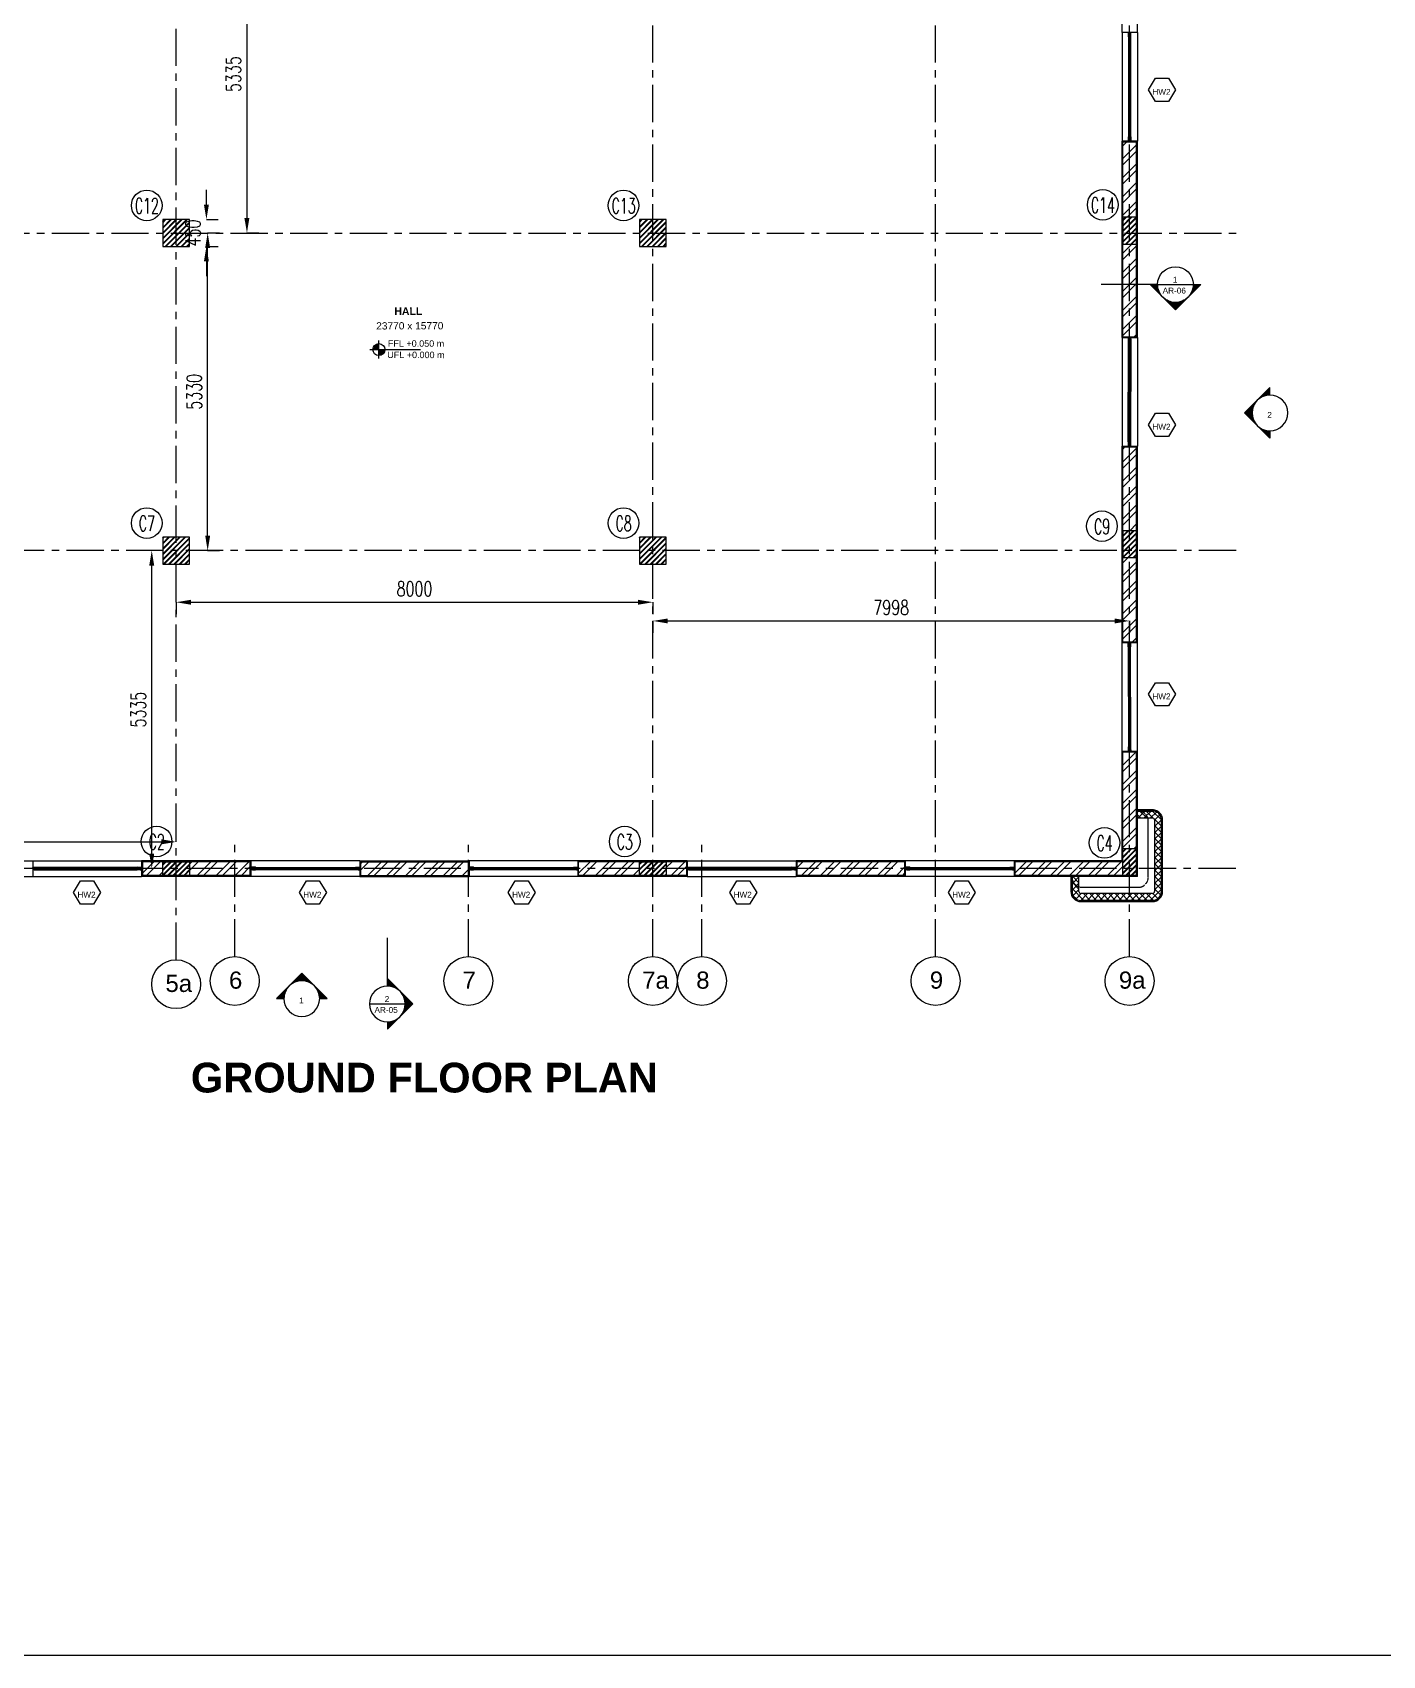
# Model space of a CAD drawing. Header units: millimetres. Extents: x 2659630 to 6742168, y -2425387 to -732288.
# Drawn here: x 2955784 to 2978438, y -1147870 to -1120633 of the extents above; entities that cross this region are included whole.
import ezdxf
from ezdxf.enums import TextEntityAlignment as Align

# ---------------------------------------------------------------- set-up
doc = ezdxf.new("R2010")
doc.units = ezdxf.units.MM
doc.header["$PDMODE"] = 35
doc.header["$PDSIZE"] = -25
doc.linetypes.add('CENTER', pattern=[2, 1.25, -0.25, 0.25, -0.25])
doc.linetypes.add('Overhead', pattern=[3.96875, 2.38125, -1.5875])
for name, color, linetype, lineweight in [('A-ANNO-DIMS', 211, 'Continuous', 9), ('A-AREA-IDEN', 2, 'Continuous', 9), ('A-DETL-THIN', 151, 'Continuous', 18), ('A-FLOR-OVHD', 1, 'Overhead', 18), ('A-GENM', 13, 'Continuous', 18), ('A-GLAZ', 151, 'Continuous', 9), ('A-GLAZ-IDEN', 152, 'Continuous', 9), ('A-PLASTER', 50, 'Continuous', 0), ('A-WALL', 113, 'Continuous', 9), ('A-WALL-PATT', 111, 'Continuous', 0), ('G-ANNO-DIMS', 111, 'Continuous', 9), ('G-ANNO-SYMB', 111, 'Continuous', 9)]:
    doc.layers.add(name, color=color, linetype=linetype, lineweight=lineweight)
for name, color, linetype in [('A-LINE 08', 8, 'Continuous'), ('S-COLUMN', 1, 'Continuous'), ('S-COLUMN CIRCLE', 9, 'Continuous'), ('S-COLUMN HATCH', 8, 'Continuous'), ('S-COLUMN NO', 2, 'Continuous'), ('S-GRIDE CIRCLE', 8, 'Continuous'), ('S-GRIDE LINE', 8, 'CENTER'), ('S-GRIDE NO', 1, 'Continuous')]:
    doc.layers.add(name, color=color, linetype=linetype)
doc.layers.get('A-ANNO-DIMS').off()
doc.styles.add('Arial', font='arial.ttf', dxfattribs={"height": 123})
doc.styles.add('Arial_1', font='arial.ttf', dxfattribs={"height": 98.353293})
doc.styles.add('Arial_2', font='arial.ttf', dxfattribs={"height": 121.981135})
doc.styles.add('Arial_5', font='arial.ttf', dxfattribs={"height": 108.188623})
doc.styles.add('Arial_B', font='arialbd.ttf', dxfattribs={"height": 125.853552})
doc.styles.add('ROMANS', font='r.shx', dxfattribs={"width": 0.7})
doc.styles.add('style1', font='handlet.shx')
doc.dimstyles.new('dim100', dxfattribs={"dimtxt": 250, "dimasz": 250, "dimexe": 200, "dimexo": 200, "dimgap": 100, "dimtad": 1, "dimdec": 0, "dimrnd": 1, "dimzin": 0, "dimdsep": 46, "dimtxsty": 'ROMANS', "dimcen": 0, "dimclrd": 5, "dimclre": 5, "dimclrt": 4, "dimadec": 0, "dimazin": 0, "dimtfac": 1, "dimtdec": 0, "dimtix": 1, "dimtofl": 0, "dimtmove": 2, "dimatfit": 3, "dimfxl": 1, "dimtolj": 1, "dimtzin": 0, "dimlwd": -1, "dimlwe": -1, "dimarcsym": 0})
pattern_1 = [(45, (-306153.1, -454140.57), (-159.09903, 159.09903), []), (45, (-306047.03, -454140.57), (-159.09903, 159.09903), [])]
pattern_2 = [(225, (-3779363.496, 574800.996), (44.9012806, -44.9012806), [])]
pattern_3 = [(225, (-692371.85, -259243.31), (44.9012806, -44.9012806), [])]

# ---------------------------------------------------------------- blocks, each defined once
blk = doc.blocks.new('A$C58691ABB')
at = {"layer": 'A-WALL-PATT'}
h = blk.add_hatch(dxfattribs=at)
h.set_pattern_fill('ANSI37', color=256, scale=600, style=0)
h.set_pattern_definition([(45, (0, 0), (-53.033, 53.033), []), (135, (0, 0), (-53.033, -53.033), [])])
edge = h.paths.add_edge_path()
edge.add_arc((1478, 739), 35, 270, 340.2721, ccw=False)
edge.add_line((1478, 704), (280, 704))
edge.add_arc((280, 739), 34.4, 179.0016, 270.999, ccw=False)
edge.add_line((245, 739), (245, 1009))
edge.add_line((245, 1009), (130, 1009))
edge.add_line((130, 1009), (130, 759))
edge.add_arc((281, 741), 152, 173.1849, 269.6626)
edge.add_line((280, 589), (1478, 589))
edge.add_arc((1480, 737), 148, 269.2941, 363.5102)
edge.add_line((1628, 746), (1628, 1959))
edge.add_arc((1477, 1936), 153, 8.6483, 85.778)
edge.add_line((1488, 2089), (1208, 2089))
edge.add_line((1208, 2089), (1208, 2109))
edge.add_line((1208, 2109), (1208, 1974))
edge.add_line((1208, 1974), (1486, 1973))
edge.add_arc((1478, 1939), 35, 2.7749, 77.2302, ccw=False)
edge.add_line((1513, 1941), (1513, 759))
edge.add_arc((1378, 752), 135, -10.4603, 3.0704, ccw=False)
at = {"layer": 'A-FLOR-OVHD'}
blk.add_lwpolyline([(128, 1009, 0.457418), (298, 809), (1238, 809, 0.414214), (1408, 979), (1408, 1919, 0.414214), (1238, 2089), (1208, 2089), (1208, 1009), (128, 1009)], format="xyb", close=True, dxfattribs=at)
at = {"layer": 'A-GENM'}
for p, q in [((1208, 2089), (1478, 2089)), ((1628, 1939), (1628, 739)), ((128, 759), (128, 1009)), ((1478, 589), (278, 589))]:
    blk.add_line(p, q, dxfattribs=at)
for centre, start, end in [((1478, 1939), 77.1429, 90), ((1478, 1939), 64.2857, 77.1429), ((1478, 1939), 51.4286, 64.2857), ((1478, 1939), 38.5714, 51.4286), ((1478, 1939), 25.7143, 38.5714), ((1478, 1939), 12.8571, 25.7143), ((1478, 1939), 0, 12.8571), ((278, 739), 180, 270), ((1478, 739), 270, 280), ((1478, 739), 280.0014, 290), ((1478, 739), 290.0007, 300), ((1478, 739), 300.0014, 310), ((1478, 739), 310.0037, 320), ((1478, 739), 320.0031, 330), ((1478, 739), 330.0013, 340), ((1478, 739), 340.0007, 350), ((1478, 739), 350.0014, 360)]:
    blk.add_arc(centre, 150, start, end, dxfattribs=at)
at = {"layer": 'A-PLASTER'}
for p, q in [((1208, 2109), (1208, 2089)), ((1478, 2109), (1208, 2109)), ((1648, 739), (1648, 1939)), ((128, 1009), (108, 1009)), ((108, 1009), (108, 739)), ((278, 569), (1478, 569))]:
    blk.add_line(p, q, dxfattribs=at)
for centre, start, end in [((1478, 1939), 64.2857, 90), ((1478, 1939), 51.4286, 64.2857), ((1478, 1939), 38.5714, 51.4286), ((1478, 1939), 25.7143, 38.5714), ((1478, 1939), 12.8571, 25.7143), ((1478, 1939), 0, 12.8571), ((278, 739), 180, 270), ((1478, 739), 270, 360)]:
    blk.add_arc(centre, 170, start, end, dxfattribs=at)
at = {"layer": 'A-WALL'}
for p, q in [((1478, 2089), (1208, 2089)), ((1208, 2089), (1208, 1974)), ((1208, 1974), (1478, 1974)), ((1513, 1939), (1513, 739)), ((1628, 739), (1628, 1939)), ((243, 1009), (128, 1009)), ((128, 1009), (128, 739)), ((243, 739), (243, 1009)), ((1478, 704), (278, 704)), ((278, 589), (1478, 589))]:
    blk.add_line(p, q, dxfattribs=at)
for centre, radius, start, end in [((1478, 1939), 150, 64.2857, 90), ((1478, 1939), 35, 0, 90), ((1478, 1939), 150, 51.4286, 64.2857), ((1478, 1939), 150, 38.5714, 51.4286), ((1478, 1939), 150, 25.7143, 38.5714), ((1478, 1939), 150, 12.8571, 25.7143), ((1478, 1939), 150, 360, 12.8571), ((278, 739), 150, 180, 270), ((278, 739), 35, 180, 270), ((1478, 739), 150, 270, 360), ((1478, 739), 35, 270, 360)]:
    blk.add_arc(centre, radius, start, end, dxfattribs=at)
blk = doc.blocks.new('WINDW-HW2-1850X2950-PLN')
at = {"layer": 'A-GLAZ'}
for p, q in [((37, 40), (12, 40)), ((37, 0), (12, 0)), ((14, 38), (21, 38)), ((14, 22), (14, 38)), ((21, 22), (14, 22)), ((21, 18), (14, 18)), ((14, 18), (14, 2)), ((14, 2), (21, 2)), ((21, 38), (21, 22)), ((21, 2), (21, 18)), ((23, 35), (23, 10)), ((23, 30), (31, 30)), ((23, 10), (31, 10)), ((25, 34), (24, 34)), ((25, 6), (24, 6)), ((35, 35), (25, 34)), ((25, 32), (25, 34)), ((35, 32), (25, 32)), ((25, 8), (25, 6)), ((35, 8), (25, 8)), ((35, 6), (25, 6)), ((26, 37), (27, 37)), ((26, 4), (27, 4)), ((27, 38), (35, 38)), ((27, 37), (27, 38)), ((27, 37), (35, 37)), ((27, 4), (27, 2)), ((27, 4), (35, 4)), ((27, 2), (35, 2)), ((31, 10), (31, 30)), ((33, 29), (33, 11)), ((33, 29), (35, 29)), ((33, 11), (35, 11)), ((35, 38), (35, 32)), ((35, 29), (35, 25)), ((35, 25), (37, 25)), ((35, 15), (37, 15)), ((35, 11), (35, 15)), ((35, 2), (35, 8)), ((37, 40), (87, 40)), ((37, 0), (37, 40)), ((37, 25), (37, 40)), ((37, 15), (37, 0)), ((87, 0), (37, 0)), ((40, 38), (40, 3)), ((45, 38), (40, 38)), ((40, 3), (45, 3)), ((45, 25), (45, 38)), ((52, 25), (45, 25)), ((45, 15), (52, 15)), ((45, 3), (45, 15)), ((86, 38), (47, 38)), ((47, 38), (47, 28)), ((47, 28), (55, 28)), ((47, 13), (47, 3)), ((55, 13), (47, 13)), ((47, 3), (86, 3)), ((52, 15), (52, 25)), ((55, 28), (55, 13)), ((55, 28), (85, 28)), ((85, 12), (55, 13)), ((85, 28), (95, 27)), ((85, 12), (85, 28)), ((95, 12), (85, 12)), ((95, 29), (86, 38)), ((86, 3), (95, 11)), ((1763, 41), (87, 40)), ((87, 40), (97, 30)), ((87, 15), (87, 25)), ((87, 25), (87, 15)), ((97, 25), (87, 25)), ((87, 15), (97, 15)), ((97, 10), (87, 0)), ((87, 0), (1763, 1)), ((89, 15), (1763, 16)), ((95, 27), (95, 29)), ((95, 11), (95, 12)), ((97, 30), (1753, 31)), ((97, 30), (97, 25)), ((1763, 26), (97, 25)), ((97, 15), (97, 10)), ((97, 10), (1753, 11)), ((1763, 41), (1753, 31)), ((1753, 31), (1753, 26)), ((1753, 26), (1763, 26)), ((1753, 16), (1753, 11)), ((1763, 16), (1753, 16)), ((1753, 11), (1763, 1)), ((1755, 30), (1764, 39)), ((1755, 29), (1755, 30)), ((1765, 29), (1755, 29)), ((1755, 14), (1765, 14)), ((1755, 12), (1755, 14)), ((1764, 4), (1755, 12)), ((1813, 42), (1763, 41)), ((1763, 16), (1763, 26)), ((1763, 26), (1763, 16)), ((1763, 1), (1813, 2)), ((1764, 39), (1803, 39)), ((1803, 4), (1764, 4)), ((1765, 14), (1765, 29)), ((1795, 29), (1765, 29)), ((1765, 14), (1795, 14)), ((1795, 29), (1795, 14)), ((1803, 29), (1795, 29)), ((1795, 14), (1803, 14)), ((1798, 27), (1805, 27)), ((1798, 17), (1798, 27)), ((1805, 17), (1798, 17)), ((1803, 39), (1803, 29)), ((1803, 14), (1803, 4)), ((1805, 39), (1810, 39)), ((1805, 27), (1805, 39)), ((1805, 4), (1805, 17)), ((1810, 4), (1805, 4)), ((1810, 39), (1810, 4)), ((1813, 2), (1813, 42)), ((1813, 41), (1838, 41)), ((1813, 26), (1813, 41)), ((1815, 26), (1813, 26)), ((1815, 17), (1813, 17)), ((1813, 17), (1813, 2)), ((1813, 2), (1838, 2)), ((1815, 39), (1815, 33)), ((1823, 39), (1815, 39)), ((1823, 38), (1815, 38)), ((1815, 36), (1825, 36)), ((1815, 33), (1825, 33)), ((1815, 30), (1815, 26)), ((1817, 30), (1815, 30)), ((1815, 13), (1815, 17)), ((1817, 13), (1815, 13)), ((1815, 10), (1825, 10)), ((1815, 4), (1815, 10)), ((1815, 7), (1825, 7)), ((1823, 5), (1815, 5)), ((1823, 4), (1815, 4)), ((1817, 30), (1817, 13)), ((1819, 12), (1819, 31)), ((1827, 31), (1819, 31)), ((1827, 12), (1819, 12)), ((1823, 38), (1823, 39)), ((1824, 38), (1823, 38)), ((1824, 5), (1823, 5)), ((1823, 5), (1823, 4)), ((1825, 36), (1826, 36)), ((1825, 33), (1825, 36)), ((1825, 10), (1825, 7)), ((1825, 7), (1826, 7)), ((1827, 37), (1827, 12)), ((1829, 39), (1829, 24)), ((1836, 39), (1829, 39)), ((1829, 24), (1836, 24)), ((1829, 19), (1836, 19)), ((1829, 4), (1829, 19)), ((1836, 4), (1829, 4)), ((1836, 24), (1836, 39)), ((1836, 19), (1836, 4))]:
    blk.add_line(p, q, dxfattribs=at)
for centre, start, end in [((24, 36), 4.1038, 288.3263), ((24, 4), 71.6737, 355.8962), ((1826, 38), 251.6737, 175.8962), ((1826, 5), 184.1038, 108.3263)]:
    blk.add_arc(centre, 2, start, end, dxfattribs=at)
blk = doc.blocks.new('Section - M_Section Head - Filled-1049-GROUND FLOOR PLAN-01')
at = {"layer": 'G-ANNO-SYMB'}
h = blk.add_hatch(color=256, dxfattribs=at)
edge = h.paths.add_edge_path(flags=0)
edge.add_line((-6, 8.49), (-6, 6))
edge.add_arc((-6, 0), 6, 90, 135)
edge.add_line((-10.24, 4.24), (-6, 8.49))
h = blk.add_hatch(color=256, dxfattribs=at)
edge = h.paths.add_edge_path(flags=0)
edge.add_line((-6, 8.49), (-1.76, 4.24))
edge.add_arc((-6, 0), 6, 45, 90)
edge.add_line((-6, 6), (-6, 8.49))
h = blk.add_hatch(color=256, dxfattribs=at)
edge = h.paths.add_edge_path(flags=0)
edge.add_line((-14.49, 0), (-10.24, 4.24))
edge.add_arc((-6, 0), 6, 135, 180)
edge.add_line((-12, 0), (-14.49, 0))
h = blk.add_hatch(color=256, dxfattribs=at)
edge = h.paths.add_edge_path(flags=0)
edge.add_line((2.49, 0), (0, 0))
edge.add_arc((-6, 0), 6, 360, 405)
edge.add_line((-1.76, 4.24), (2.49, 0))
for p, q in [((-6, 8.49), (-14.49, 0)), ((-6, 8.49), (-10.24, 4.24)), ((-6, 8.49), (2.49, 0)), ((-6, 6), (-6, 8.49)), ((-6, 8.49), (-6, 6)), ((-1.76, 4.24), (-6, 8.49)), ((-10.24, 4.24), (-14.49, 0)), ((-12, 0), (-14.49, 0)), ((-14.49, 0), (-12, 0)), ((2.49, 0), (-1.76, 4.24)), ((0, 0), (2.49, 0)), ((0, 0), (2.49, 0))]:
    blk.add_line(p, q, dxfattribs=at)
for start, end in [(360, 180), (90, 135), (45, 90), (135, 180), (180, 360), (360, 45)]:
    blk.add_arc((-6, 0), 6, start, end, dxfattribs=at)
blk = doc.blocks.new('Spot Elevations - M_Spot Elevation - Target Filled-23738-GROUND FLOOR PLAN-01')
at = {"layer": 'G-ANNO-DIMS'}
h = blk.add_hatch(color=256, dxfattribs=at)
edge = h.paths.add_edge_path(flags=0)
edge.add_line((0, 0), (-2, 0))
edge.add_arc((0, 0), 2, 90, 180, ccw=False)
edge.add_line((0, 2), (0, 0))
h = blk.add_hatch(color=256, dxfattribs=at)
edge = h.paths.add_edge_path(flags=0)
edge.add_line((0, 0), (2, 0))
edge.add_arc((0, 0), 2, 270, 360, ccw=False)
edge.add_line((0, -2), (0, 0))
for p, q in [((-3, 0), (14, 0)), ((0, -3), (0, 3))]:
    blk.add_line(p, q, dxfattribs=at)
blk.add_circle((0, 0), 2, dxfattribs=at)
blk = doc.blocks.new('A$C2D2C472C')
at = {"layer": 'A-WALL-PATT'}
h = blk.add_hatch(dxfattribs=at)
h.set_pattern_fill('ANSI37', color=256, scale=600, style=0)
h.set_pattern_definition([(45, (-102930.5, -114895.04), (-53.03301, 53.03301), []), (135, (-102930.5, -114895.04), (-53.03301, -53.03301), [])])
edge = h.paths.add_edge_path()
edge.add_line((945, 1920), (945, 2190))
edge.add_arc((910, 2190), 35, 359.9997, 449.9997)
edge.add_line((910, 2225), (207, 2225))
edge.add_arc((206, 2190), 34.8, 89.6479, 180.3515)
edge.add_line((172, 2190), (172, 990))
edge.add_arc((206, 990), 34.9, 179.8778, 270.1222)
edge.add_line((207, 955), (480, 955))
edge.add_line((480, 955), (480, 840))
edge.add_line((480, 840), (207, 840))
edge.add_arc((206, 990), 150, 192.8759, 270.0054, ccw=False)
edge.add_line((60, 956), (60, 2190))
edge.add_arc((204, 2196), 144, 89.0594, 182.2702, ccw=False)
edge.add_arc((117, -14981489), 14983828, 89.9969678, 89.9996576, ccw=False)
edge.add_arc((910, 2190), 150, 45.0021, 89.9973, ccw=False)
edge.add_arc((910, 2190), 150, -0.0027, 45.0021, ccw=False)
edge.add_line((1060, 2190), (1060, 1920))
edge.add_line((1060, 1920), (945, 1920))
at = {"layer": 'A-DETL-THIN'}
for p, q in [((480, 1920), (480, 1470)), ((710, 1920), (480, 1920))]:
    blk.add_line(p, q, dxfattribs=at)
at = {"layer": 'A-FLOR-OVHD'}
blk.add_lwpolyline([(1060, 1920, 0.457355), (890, 2120), (450, 2120, 0.414214), (280, 1950), (280, 1010, 0.414214), (450, 840), (480, 840), (480, 1920), (1060, 1920)], format="xyb", close=True, dxfattribs=at)
at = {"layer": 'A-GENM'}
for centre, start, end in [((207, 2190, 0), 89.9997, 179.9997), ((207, 990, 0), 179.9997, 192.8569), ((207, 990, 0), 192.8569, 205.714), ((207, 990, 0), 205.714, 218.5711), ((207, 990, 0), 218.5711, 231.4283), ((207, 990, 0), 231.4283, 244.2854), ((207, 990, 0), 244.2854, 269.9997)]:
    blk.add_arc(centre, 170, start, end, dxfattribs=at)
at = {"layer": 'A-PLASTER'}
for p, q in [((37, 2190, 0), (37, 990, 0)), ((910, 2360, 0), (207, 2360, 0)), ((1080, 1920), (1080, 2190, 0)), ((207, 820, 0), (480, 820, 0))]:
    blk.add_line(p, q, dxfattribs=at)
for centre, start, end in [((207, 2190, 0), 90, 180), ((910, 2190, 0), 359.9997, 89.9997), ((207, 990, 0), 180, 192.8571), ((207, 990, 0), 192.8571, 205.7143), ((207, 990, 0), 205.7143, 218.5714), ((207, 990, 0), 218.5714, 231.4286), ((207, 990, 0), 231.4286, 244.2857), ((207, 990, 0), 244.2857, 270)]:
    blk.add_arc(centre, 170, start, end, dxfattribs=at)
at = {"layer": 'A-WALL'}
blk.add_lwpolyline([(945, 1920), (945, 2190, 0.414213), (910, 2225), (207, 2225, 0.417815), (172, 2190), (172, 990, 0.415463), (207, 955), (480, 955), (480, 840), (207, 840, -0.34985), (60, 956), (60, 2190, -0.430724), (207, 2340, -0.000012), (910, 2340, -0.198891), (1016, 2296, -0.198934), (1060, 2190), (1060, 1920)], format="xyb", close=True, dxfattribs=at)
blk = doc.blocks.new('vvv')
at = {"layer": 'A-WALL-PATT'}
h = blk.add_hatch(dxfattribs=at)
h.set_pattern_fill('ANSI32', color=253, scale=600, angle=360, style=0)
h.set_pattern_definition(pattern_1)
h.paths.add_polyline_path([(-112683, -289689), (-112683, -289741), (-112683, -289741), (-112683, -288427), (-112913, -288427), (-112913, -289689)])
h = blk.add_hatch(dxfattribs=at)
h.set_pattern_fill('ANSI32', color=253, scale=600, angle=360, style=0)
h.set_pattern_definition(pattern_1)
h.paths.add_polyline_path([(-112683, -290139), (-112913, -290139), (-112913, -290819), (-112683, -290819)])
h = blk.add_hatch(dxfattribs=at)
h.set_pattern_fill('ANSI32', color=253, scale=600, angle=360, style=0)
h.set_pattern_definition(pattern_1)
h.paths.add_polyline_path([(-112913, -291694), (-112683, -291694), (-112683, -290819), (-112913, -290819)])
h.paths.add_polyline_path([(-112683, -293544), (-112913, -293544), (-112913, -295071), (-112913, -295071), (-112913, -294949), (-112683, -294949)])
h = blk.add_hatch(dxfattribs=at)
h.set_pattern_fill('ANSI32', color=253, scale=600, angle=360, style=0)
h.set_pattern_definition(pattern_1)
h.paths.add_polyline_path([(-112913, -296812), (-112683, -296812), (-112683, -295399), (-112913, -295399)])
h = blk.add_hatch(dxfattribs=at)
h.set_pattern_fill('ANSI32', color=253, scale=600, angle=360, style=0)
h.set_pattern_definition(pattern_1)
h.paths.add_polyline_path([(-112683, -298662), (-112913, -298662), (-112913, -300284), (-112683, -300284)])
h = blk.add_hatch(dxfattribs=at)
h.set_pattern_fill('ANSI32', color=253, scale=600, angle=360, style=0)
h.set_pattern_definition(pattern_1)
h.paths.add_polyline_path([(-129363, -300504), (-129363, -300734), (-129022, -300734), (-129022, -300504)])
h = blk.add_hatch(dxfattribs=at)
h.set_pattern_fill('ANSI32', color=253, scale=600, angle=360, style=0)
h.set_pattern_definition(pattern_1)
h.paths.add_polyline_path([(-127553, -300734), (-127553, -300504), (-128572, -300504), (-128572, -300734)])
h = blk.add_hatch(dxfattribs=at)
h.set_pattern_fill('ANSI32', color=253, scale=600, angle=360, style=0)
h.set_pattern_definition(pattern_1)
h.paths.add_polyline_path([(-123893, -300504), (-123893, -300734), (-125703, -300734), (-125703, -300504)])
h = blk.add_hatch(dxfattribs=at)
h.set_pattern_fill('ANSI32', color=253, scale=600, angle=360, style=0)
h.set_pattern_definition(pattern_1)
h.paths.add_polyline_path([(-122043, -300504), (-122043, -300734), (-121022, -300734), (-121022, -300504)])
h = blk.add_hatch(dxfattribs=at)
h.set_pattern_fill('ANSI32', color=253, scale=600, angle=360, style=0)
h.set_pattern_definition(pattern_1)
h.paths.add_polyline_path([(-120233, -300734), (-120233, -300504), (-120572, -300504), (-120572, -300734)])
h = blk.add_hatch(dxfattribs=at)
h.set_pattern_fill('ANSI32', color=253, scale=600, angle=360, style=0)
h.set_pattern_definition([(45, (-240323.81, -401319.32), (-159.09903, 159.09903), []), (45, (-240217.75, -401319.32), (-159.09903, 159.09903), [])])
h.paths.add_polyline_path([(-116573, -300734), (-116573, -300504), (-118383, -300504), (-118383, -300734)])
h = blk.add_hatch(dxfattribs=at)
h.set_pattern_fill('ANSI32', color=253, scale=600, angle=360, style=0)
h.set_pattern_definition(pattern_1)
h.paths.add_polyline_path([(-114723, -300504), (-114723, -300734), (-112913, -300734), (-112913, -300504)])
at = {"layer": 'S-COLUMN HATCH', "true_color": 0x939598}
h = blk.add_hatch(dxfattribs=at)
h.set_pattern_fill('ANSI31', color=252, scale=20, angle=180)
h.set_pattern_definition(pattern_2)
h.paths.add_polyline_path([(-128572, -289729), (-129022, -289729), (-129022, -290179), (-128572, -290179)])
h = blk.add_hatch(dxfattribs=at)
h.set_pattern_fill('ANSI31', color=252, scale=20, angle=180)
h.set_pattern_definition(pattern_2)
h.paths.add_polyline_path([(-120572, -289729), (-121022, -289729), (-121022, -290179), (-120572, -290179)])
h = blk.add_hatch(dxfattribs=at)
h.set_pattern_fill('ANSI31', color=252, scale=20, angle=180)
h.set_pattern_definition(pattern_2)
h.paths.add_polyline_path([(-112683, -289689), (-112913, -289689), (-112913, -290139), (-112793, -290139), (-112683, -290139)])
h = blk.add_hatch(dxfattribs=at)
h.set_pattern_fill('ANSI31', color=252, scale=20, angle=180)
h.set_pattern_definition(pattern_2)
h.paths.add_polyline_path([(-112683, -294949), (-112913, -294949), (-112913, -295399), (-112793, -295399), (-112683, -295399)])
h = blk.add_hatch(dxfattribs=at)
h.set_pattern_fill('ANSI31', color=252, scale=20, angle=180)
h.set_pattern_definition(pattern_2)
h.paths.add_polyline_path([(-128572, -295059), (-129022, -295059), (-129022, -295509), (-128572, -295509)])
h = blk.add_hatch(dxfattribs=at)
h.set_pattern_fill('ANSI31', color=252, scale=20, angle=180)
h.set_pattern_definition(pattern_2)
h.paths.add_polyline_path([(-120572, -295059), (-121022, -295059), (-121022, -295509), (-120572, -295509)])
h = blk.add_hatch(dxfattribs=at)
h.set_pattern_fill('ANSI31', color=252, scale=20, angle=180)
h.set_pattern_definition(pattern_2)
h.paths.add_polyline_path([(-112683, -300284), (-112913, -300284), (-112913, -300734), (-112793, -300734), (-112683, -300734)])
h = blk.add_hatch(dxfattribs=at)
h.set_pattern_fill('ANSI31', color=252, scale=20, angle=180)
h.set_pattern_definition(pattern_2)
h.paths.add_polyline_path([(-129022, -300734), (-128572, -300734), (-128572, -300504), (-129022, -300504)])
h = blk.add_hatch(dxfattribs=at)
h.set_pattern_fill('ANSI31', color=252, scale=20, angle=180)
h.set_pattern_definition(pattern_2)
h.paths.add_polyline_path([(-121022, -300734), (-120572, -300734), (-120572, -300504), (-121022, -300504)])
at = {"layer": 'A-DETL-THIN', "color": 253}
for p, q in [((-112925, -286589), (-112925, -288415)), ((-112663, -286589), (-112663, -288415)), ((-112925, -291706), (-112925, -293532)), ((-112663, -291706), (-112663, -293532)), ((-112925, -298650), (-112925, -296824)), ((-112663, -298650), (-112663, -296824)), ((-131201, -300492), (-129375, -300492)), ((-125715, -300492), (-127541, -300492)), ((-122055, -300492), (-123881, -300492)), ((-120221, -300492), (-118395, -300492)), ((-114735, -300492), (-116561, -300492)), ((-131201, -300754), (-129375, -300754)), ((-125715, -300754), (-127541, -300754)), ((-122055, -300754), (-123881, -300754)), ((-120221, -300754), (-118395, -300754)), ((-114735, -300754), (-116561, -300754))]:
    blk.add_line(p, q, dxfattribs=at)
at = {"layer": 'A-GLAZ-IDEN', "color": 253}
for points in [[(-112147, -287746), (-112362, -287746), (-112480, -287551), (-112362, -287356), (-112145, -287356), (-112027, -287551), (-112147, -287746)], [(-112147, -293366), (-112362, -293366), (-112480, -293171), (-112362, -292976), (-112145, -292976), (-112027, -293171), (-112147, -293366)], [(-112147, -297889), (-112362, -297889), (-112480, -297695), (-112362, -297500), (-112145, -297500), (-112027, -297695), (-112147, -297889)], [(-130184, -301217), (-130399, -301217), (-130517, -301022), (-130399, -300827), (-130183, -300827), (-130065, -301022), (-130184, -301217)], [(-126395, -301217), (-126610, -301217), (-126728, -301022), (-126610, -300827), (-126394, -300827), (-126276, -301022), (-126395, -301217)], [(-122890, -301217), (-123105, -301217), (-123223, -301022), (-123105, -300827), (-122889, -300827), (-122771, -301022), (-122890, -301217)], [(-119174, -301217), (-119389, -301217), (-119507, -301022), (-119389, -300827), (-119173, -300827), (-119055, -301022), (-119174, -301217)], [(-115506, -301217), (-115721, -301217), (-115839, -301022), (-115721, -300827), (-115505, -300827), (-115387, -301022), (-115506, -301217)]]:
    blk.add_lwpolyline(points, close=True, dxfattribs=at)
at = {"layer": 'A-PLASTER', "color": 253}
for p, q in [((-112663, -286589), (-112663, -284492)), ((-112925, -286589), (-112925, -284746)), ((-112663, -286589), (-112925, -286589)), ((-112925, -291706), (-112925, -288415)), ((-112663, -288415), (-112925, -288415)), ((-112663, -291706), (-112663, -288415)), ((-112925, -291706), (-112663, -291706)), ((-112925, -296824), (-112925, -293532)), ((-112925, -293532), (-112663, -293532)), ((-112663, -296824), (-112663, -293532)), ((-112925, -296824), (-112663, -296824)), ((-112925, -300492), (-112925, -298630)), ((-112925, -298650), (-112663, -298650)), ((-112663, -300754), (-112663, -298630)), ((-133035, -300492), (-131201, -300492)), ((-131201, -300492), (-131201, -300754)), ((-127541, -300492), (-129375, -300492)), ((-129375, -300492), (-129375, -300754)), ((-127541, -300492), (-127541, -300754)), ((-125715, -300492), (-123881, -300492)), ((-125715, -300492), (-125715, -300754)), ((-123881, -300492), (-123881, -300754)), ((-122055, -300492), (-122055, -300754)), ((-120221, -300492), (-122055, -300492)), ((-120221, -300492), (-120221, -300754)), ((-116561, -300492), (-118395, -300492)), ((-118395, -300492), (-118395, -300754)), ((-116561, -300492), (-116561, -300754)), ((-112925, -300492), (-114735, -300492)), ((-114735, -300492), (-114735, -300754)), ((-133035, -300754), (-131201, -300754)), ((-127541, -300754), (-129375, -300754)), ((-125715, -300754), (-123881, -300754)), ((-120221, -300754), (-122055, -300754)), ((-116561, -300754), (-118395, -300754)), ((-112663, -300754), (-114735, -300754))]:
    blk.add_line(p, q, dxfattribs=at)
at = {"layer": 'A-WALL', "color": 253}
for p, q in [((-112913, -291694), (-112913, -288427)), ((-112683, -288427), (-112913, -288427)), ((-112683, -291694), (-112683, -288427)), ((-112913, -291694), (-112683, -291694)), ((-112913, -296812), (-112913, -293544)), ((-112913, -293544), (-112683, -293544)), ((-112683, -296812), (-112683, -293544)), ((-112913, -296812), (-112683, -296812)), ((-112913, -300504), (-112913, -298662)), ((-112913, -298662), (-112683, -298662)), ((-112683, -300734), (-112683, -298662)), ((-127553, -300504), (-129363, -300504)), ((-129363, -300504), (-129363, -300734)), ((-127553, -300734), (-127553, -300504)), ((-125703, -300504), (-123893, -300504)), ((-125703, -300504), (-125703, -300734)), ((-125703, -300504), (-125703, -300734)), ((-123893, -300734), (-123893, -300504)), ((-122043, -300734), (-122043, -300504)), ((-120233, -300504), (-122043, -300504)), ((-120233, -300504), (-120233, -300734)), ((-116573, -300504), (-118383, -300504)), ((-118383, -300504), (-118383, -300734)), ((-116573, -300504), (-116573, -300734)), ((-112913, -300504), (-114723, -300504)), ((-114723, -300504), (-114723, -300734)), ((-127553, -300734), (-129363, -300734)), ((-125703, -300734), (-123893, -300734)), ((-120233, -300734), (-122043, -300734)), ((-116573, -300734), (-118383, -300734)), ((-112683, -300734), (-114723, -300734))]:
    blk.add_line(p, q, dxfattribs=at)
at = {"layer": 'G-ANNO-SYMB', "color": 253}
for p, q in [((-112328, -290819), (-113276, -290819)), ((-112328, -290819), (-111728, -290819)), ((-125252, -302591), (-125252, -301781)), ((-125552, -302891), (-124952, -302891))]:
    blk.add_line(p, q, dxfattribs=at)
at = {"layer": 'S-COLUMN', "color": 253}
for points in [[(-128572, -289729), (-129022, -289729), (-129022, -290179), (-128572, -290179)], [(-120572, -289729), (-121022, -289729), (-121022, -290179), (-120572, -290179)], [(-112683, -289689), (-112913, -289689), (-112913, -290139), (-112683, -290139)], [(-112683, -294949), (-112913, -294949), (-112913, -295399), (-112683, -295399)], [(-128572, -295059), (-129022, -295059), (-129022, -295509), (-128572, -295509)], [(-120572, -295059), (-121022, -295059), (-121022, -295509), (-120572, -295509)], [(-112913, -300284), (-112683, -300284), (-112683, -300734), (-112913, -300734)], [(-129022, -300504), (-128572, -300504), (-128572, -300734), (-129022, -300734)], [(-121022, -300504), (-120572, -300504), (-120572, -300734), (-121022, -300734)]]:
    blk.add_lwpolyline(points, close=True, dxfattribs=at)
at = {"layer": 'S-GRIDE CIRCLE', "color": 253}
for centre in [(-128797, -302560), (-128797, -302560), (-128797, -302560), (-127813, -302505), (-127813, -302505), (-127813, -302505), (-123893, -302505), (-123893, -302505), (-123893, -302505), (-120797, -302505), (-120797, -302505), (-120797, -302505), (-119973, -302505), (-119973, -302505), (-119973, -302505), (-116053, -302505), (-116053, -302505), (-116053, -302505), (-112798, -302505), (-112798, -302505), (-112798, -302505)]:
    blk.add_circle(centre, 410, dxfattribs=at)
at = {"layer": 'S-GRIDE LINE', "color": 253, "ltscale": 500}
for p, q in [((-116053, -302095), (-116053, -262440)), ((-112798, -302095), (-112798, -262440)), ((-128797, -302151), (-128797, -279255)), ((-120797, -302095), (-120797, -279655)), ((-142883, -289954), (-111008, -289954)), ((-111010, -295284), (-142883, -295284)), ((-127813, -302095), (-127813, -300095)), ((-123893, -302095), (-123893, -300095)), ((-119973, -302095), (-119973, -300095)), ((-111018, -300619), (-142883, -300619))]:
    blk.add_line(p, q, dxfattribs=at)
at = {"layer": 'A-ANNO-DIMS', "color": 253, "xscale": -1}
blk.add_blockref('A$C2D2C472C', (-112203, -286424), dxfattribs=at)
at = {"layer": 'A-ANNO-DIMS', "color": 253}
for p, rotation in [((-112777, -288427), 90.00000000000001), ((-112820, -296812), 270), ((-129363, -300598), 180), ((-118383, -300598), 180)]:
    blk.add_blockref('WINDW-HW2-1850X2950-PLN', p, dxfattribs=dict(at, rotation=rotation))
at = {"layer": 'A-ANNO-DIMS', "color": 253, "xscale": -1}
for p, rotation in [((-112820, -293544), 270), ((-127553, -300598), 180), ((-123893, -300598), 180), ((-116573, -300598), 180)]:
    blk.add_blockref('WINDW-HW2-1850X2950-PLN', p, dxfattribs=dict(at, rotation=rotation))
at = {"layer": 'A-ANNO-DIMS', "color": 253}
blk.add_blockref('A$C58691ABB', (-113892, -301743), dxfattribs=at)
at = {"layer": 'G-ANNO-DIMS', "color": 253, "xscale": 49.99999999999999, "yscale": 49.99999999999999, "zscale": 49.99999999999999, "rotation": 359.8685894492955}
blk.add_blockref('Spot Elevations - M_Spot Elevation - Target Filled-23738-GROUND FLOOR PLAN-01', (-125395, -291910), dxfattribs=at)
at = {"layer": 'G-ANNO-SYMB', "color": 253, "yscale": 49.99999999999998, "zscale": 49.99999999999998}
for p, xscale, rotation in [((-111728, -290819), -49.99999999999998, 180), ((-110443, -292673), 49.99999999999998, 90), ((-125252, -303191), 49.99999999999998, 270)]:
    blk.add_blockref('Section - M_Section Head - Filled-1049-GROUND FLOOR PLAN-01', p, dxfattribs=dict(at, xscale=xscale, rotation=rotation))
at = {"layer": 'G-ANNO-SYMB', "color": 253, "xscale": 49.99999999999998, "yscale": 49.99999999999998, "zscale": 49.99999999999998}
blk.add_blockref('Section - M_Section Head - Filled-1049-GROUND FLOOR PLAN-01', (-126388, -302801), dxfattribs=at)
at = {"layer": 'A-AREA-IDEN', "color": 253, "attachment_point": 2, "rotation": 0.1314, "line_spacing_factor": 0.938532}
for s, insert, char_height, width, style in [('HALL', (-124901, -291203), 125.9, 1345.94, 'Arial_B'), ('23770 x 15770', (-124876, -291450), 121.98, 1119.19, 'Arial_2')]:
    blk.add_mtext(s, dxfattribs=dict(at, insert=insert, char_height=char_height, width=width, style=style))
at = {"layer": 'A-AREA-IDEN', "color": 253, "insert": (-124631, -303877), "char_height": 500, "width": 7947.17, "attachment_point": 2, "line_spacing_factor": 0.938532, "style": 'Arial_B'}
blk.add_mtext('GROUND FLOOR PLAN', dxfattribs=at)
at = {"layer": 'A-GLAZ-IDEN', "color": 253, "char_height": 98.4, "width": 244.8, "attachment_point": 8, "line_spacing_factor": 0.938532, "style": 'Arial_1'}
for insert in [(-112263, -287635), (-112263, -293254), (-112263, -297778), (-130300, -301106), (-126511, -301106), (-123007, -301106), (-119290, -301106), (-115622, -301106)]:
    blk.add_mtext('HW2', dxfattribs=dict(at, insert=insert))
at = {"layer": 'A-LINE 08', "color": 253, "style": 'style1'}
for tag, p in [('HD1', (-102239, -266932)), ('HD4', (-112839, -268839)), ('HD4', (-107526, -269431)), ('HD4', (-98429, -269412)), ('HD6', (-108958, -269949)), ('HD6', (-99703, -270785)), ('HD4', (-113561, -271641)), ('HD4', (-109277, -271641)), ('HD4', (-119394, -271968)), ('HD6', (-108958, -273229)), ('HD6', (-99703, -273236)), ('HD3', (-115588, -274927)), ('HD4', (-119382, -276083)), ('HD5', (-119238, -278311)), ('HD5', (-118043, -278311)), ('HD5', (-116825, -278311))]:
    blk.add_attdef(tag, text='', height=212, dxfattribs=at).set_placement(p, align=Align.CENTER)
at = {"layer": 'G-ANNO-DIMS', "color": 253, "char_height": 108.19, "attachment_point": 1, "rotation": 359.8686, "line_spacing_factor": 0.938532, "style": 'Arial_5'}
for s, insert, width in [('UFL +0.000 m', (-125254, -291944), 1040.13), ('FFL +0.050 m', (-125243, -291753), 1020.33)]:
    blk.add_mtext(s, dxfattribs=dict(at, insert=insert, width=width))
at = {"layer": 'G-ANNO-SYMB', "color": 253, "char_height": 98.4, "line_spacing_factor": 0.938532, "style": 'Arial_1'}
for s, insert, width, attachment_point in [('AR-06', (-112048, -290871), 891.72, 2), ('1', (-112034, -290688), 91.19, 2), ('2', (-110449, -293055), 91.19, 8), ('1', (-126694, -302883), 91.19, 8), ('2', (-125258, -302759), 91.19, 2), ('AR-05', (-125273, -302942), 891.72, 2)]:
    blk.add_mtext(s, dxfattribs=dict(at, insert=insert, width=width, attachment_point=attachment_point))
at = {"layer": 'S-GRIDE NO', "color": 253, "style": 'Arial'}
for s, height, p in [('5a', 287.9, (-128976, -302690)), ('6', 288, (-127910, -302635)), ('7', 288, (-123990, -302635)), ('7a', 287.9, (-120976, -302635)), ('8', 288, (-120070, -302635)), ('9', 288, (-116150, -302635)), ('9a', 287.9, (-112978, -302635))]:
    blk.add_text(s, height=height, dxfattribs=at).set_placement(p)
blk = doc.blocks.new('*D1974')
at = {"layer": 'Defpoints', "color": 0, "ltscale": 1200}
for p in [(2958420, -1123773), (2958703, -1123773), (2958420, -1124223)]:
    blk.add_point(p, dxfattribs=at)
at = {"layer": 'S-COLUMN NO', "color": 5, "ltscale": 2500}
for p, q in [((2958703, -1123523), (2958703, -1123273)), ((2958702, -1123773), (2958903, -1123773)), ((2958702, -1124223), (2958903, -1124223)), ((2958703, -1124473), (2958703, -1124723))]:
    blk.add_line(p, q, dxfattribs=at)
at = {"layer": 'S-COLUMN NO', "color": 5, "ltscale": 1200}
for points in [[(2958662, -1123523), (2958745, -1123523), (2958703, -1123773)], [(2958745, -1124473), (2958662, -1124473), (2958703, -1124223)]]:
    blk.add_solid(points, dxfattribs=at)
at = {"layer": 'S-COLUMN NO', "color": 4, "ltscale": 1200, "insert": (2958478, -1123998), "char_height": 250, "attachment_point": 5, "rotation": 90, "style": 'ROMANS'}
blk.add_mtext('\\A1;450', dxfattribs=at)
blk = doc.blocks.new('*D1975')
at = {"layer": 'Defpoints', "color": 0, "ltscale": 1200}
for p in [(2958195, -1134215), (2958195, -1134663), (2950193, -1134798)]:
    blk.add_point(p, dxfattribs=at)
at = {"layer": 'S-COLUMN NO', "color": 5, "ltscale": 2500}
for p, q in [((2950193, -1134216), (2950193, -1134015)), ((2958195, -1134216), (2958195, -1134015)), ((2950443, -1134215), (2957945, -1134215))]:
    blk.add_line(p, q, dxfattribs=at)
at = {"layer": 'S-COLUMN NO', "color": 5, "ltscale": 1200}
for points in [[(2950443, -1134173), (2950443, -1134257), (2950193, -1134215)], [(2957945, -1134257), (2957945, -1134173), (2958195, -1134215)]]:
    blk.add_solid(points, dxfattribs=at)
at = {"layer": 'S-COLUMN NO', "color": 4, "ltscale": 1200, "insert": (2954194, -1133990), "char_height": 250, "attachment_point": 5, "style": 'ROMANS'}
blk.add_mtext('\\A1;8002', dxfattribs=at)
blk = doc.blocks.new('*D1976')
at = {"layer": 'Defpoints', "color": 0, "ltscale": 1200}
for p in [(2958195, -1129338), (2966195, -1129338), (2966195, -1130194)]:
    blk.add_point(p, dxfattribs=at)
at = {"layer": 'S-COLUMN NO', "color": 5, "ltscale": 2500}
for p, q in [((2958195, -1130193), (2958195, -1130394)), ((2958445, -1130194), (2965945, -1130194)), ((2966195, -1130193), (2966195, -1130394))]:
    blk.add_line(p, q, dxfattribs=at)
at = {"layer": 'S-COLUMN NO', "color": 5, "ltscale": 1200}
for points in [[(2958445, -1130153), (2958445, -1130236), (2958195, -1130194)], [(2965945, -1130236), (2965945, -1130153), (2966195, -1130194)]]:
    blk.add_solid(points, dxfattribs=at)
at = {"layer": 'S-COLUMN NO', "color": 4, "ltscale": 1200, "insert": (2962195, -1129969), "char_height": 250, "attachment_point": 5, "style": 'ROMANS'}
blk.add_mtext('\\A1;8000', dxfattribs=at)
blk = doc.blocks.new('*D1977')
at = {"layer": 'Defpoints', "color": 0, "ltscale": 1200}
for p in [(2966195, -1129723), (2974193, -1129514), (2974193, -1130508)]:
    blk.add_point(p, dxfattribs=at)
at = {"layer": 'S-COLUMN NO', "color": 5, "ltscale": 2500}
for p, q in [((2966195, -1130507), (2966195, -1130708)), ((2966445, -1130508), (2973943, -1130508)), ((2974193, -1130507), (2974193, -1130708))]:
    blk.add_line(p, q, dxfattribs=at)
at = {"layer": 'S-COLUMN NO', "color": 5, "ltscale": 1200}
for points in [[(2966445, -1130467), (2966445, -1130550), (2966195, -1130508)], [(2973943, -1130550), (2973943, -1130467), (2974193, -1130508)]]:
    blk.add_solid(points, dxfattribs=at)
at = {"layer": 'S-COLUMN NO', "color": 4, "ltscale": 1200, "insert": (2970194, -1130283), "char_height": 250, "attachment_point": 5, "style": 'ROMANS'}
blk.add_mtext('\\A1;7998', dxfattribs=at)
blk = doc.blocks.new('*D1978')
at = {"layer": 'Defpoints', "color": 0, "ltscale": 1200}
for p in [(2958236, -1123998), (2958724, -1123998), (2958204, -1129328)]:
    blk.add_point(p, dxfattribs=at)
at = {"layer": 'S-COLUMN NO', "color": 5, "ltscale": 2500}
for p, q in [((2958723, -1123998), (2958924, -1123998)), ((2958724, -1129078), (2958724, -1124248)), ((2958723, -1129328), (2958924, -1129328))]:
    blk.add_line(p, q, dxfattribs=at)
at = {"layer": 'S-COLUMN NO', "color": 5, "ltscale": 1200}
for points in [[(2958766, -1124248), (2958683, -1124248), (2958724, -1123998)], [(2958683, -1129078), (2958766, -1129078), (2958724, -1129328)]]:
    blk.add_solid(points, dxfattribs=at)
at = {"layer": 'S-COLUMN NO', "color": 4, "ltscale": 1200, "insert": (2958499, -1126663), "char_height": 250, "attachment_point": 5, "rotation": 90, "style": 'ROMANS'}
blk.add_mtext('\\A1;5330', dxfattribs=at)
blk = doc.blocks.new('*D1979')
at = {"layer": 'Defpoints', "color": 0, "ltscale": 1200}
for p in [(2957786, -1129328), (2958232, -1129328), (2958195, -1134663)]:
    blk.add_point(p, dxfattribs=at)
at = {"layer": 'S-COLUMN NO', "color": 5, "ltscale": 2500}
for p, q in [((2957787, -1129328), (2957586, -1129328)), ((2957786, -1134413), (2957786, -1129578)), ((2957787, -1134663), (2957586, -1134663))]:
    blk.add_line(p, q, dxfattribs=at)
at = {"layer": 'S-COLUMN NO', "color": 5, "ltscale": 1200}
for points in [[(2957827, -1129578), (2957744, -1129578), (2957786, -1129328)], [(2957744, -1134413), (2957827, -1134413), (2957786, -1134663)]]:
    blk.add_solid(points, dxfattribs=at)
at = {"layer": 'S-COLUMN NO', "color": 4, "ltscale": 1200, "insert": (2957561, -1131996), "char_height": 250, "attachment_point": 5, "rotation": 90, "style": 'ROMANS'}
blk.add_mtext('\\A1;5335', dxfattribs=at)
blk = doc.blocks.new('*D1980')
at = {"layer": 'Defpoints', "color": 0, "ltscale": 1200}
for p in [(2958420, -1118663), (2958236, -1123998), (2959383, -1123998)]:
    blk.add_point(p, dxfattribs=at)
at = {"layer": 'S-COLUMN NO', "color": 5, "ltscale": 2500}
for p, q in [((2959382, -1118663), (2959583, -1118663)), ((2959383, -1118913), (2959383, -1123748)), ((2959382, -1123998), (2959583, -1123998))]:
    blk.add_line(p, q, dxfattribs=at)
at = {"layer": 'S-COLUMN NO', "color": 5, "ltscale": 1200}
for points in [[(2959424, -1118913), (2959341, -1118913), (2959383, -1118663)], [(2959341, -1123748), (2959424, -1123748), (2959383, -1123998)]]:
    blk.add_solid(points, dxfattribs=at)
at = {"layer": 'S-COLUMN NO', "color": 4, "ltscale": 1200, "insert": (2959158, -1121331), "char_height": 250, "attachment_point": 5, "rotation": 90, "style": 'ROMANS'}
blk.add_mtext('\\A1;5335', dxfattribs=at)

msp = doc.modelspace()

# ---------------------------------------------------------------- block references
at = {"layer": 'S-COLUMN', "ltscale": 2500}
msp.add_blockref('vvv', (3086991.653, -834044.305), dxfattribs=at)

# ---------------------------------------------------------------- next in the draw order: hatches: boundary and pattern name
at = {"layer": 'S-COLUMN HATCH', "true_color": 0x939598}
h = msp.add_hatch(dxfattribs=at)
h.set_pattern_fill('ANSI31', color=252, scale=20, angle=180)
h.set_pattern_definition(pattern_3)
h.paths.add_polyline_path([(2958419.875, -1123773.499), (2957969.878, -1123773.498), (2957969.877, -1124223.498), (2958419.874, -1124223.501)])
h = msp.add_hatch(dxfattribs=at)
h.set_pattern_fill('ANSI31', color=252, scale=20, angle=180)
h.set_pattern_definition(pattern_3)
h.paths.add_polyline_path([(2966419.942, -1123773.499), (2965969.945, -1123773.498), (2965969.943, -1124223.498), (2966419.941, -1124223.501)])
h = msp.add_hatch(dxfattribs=at)
h.set_pattern_fill('ANSI31', color=252, scale=20, angle=180)
h.set_pattern_definition(pattern_3)
h.paths.add_polyline_path([(2974308.323, -1123733.501), (2974078.323, -1123733.499), (2974078.321, -1124183.499), (2974198.321, -1124183.5), (2974308.321, -1124183.501)])
h = msp.add_hatch(dxfattribs=at)
h.set_pattern_fill('ANSI31', color=252, scale=20, angle=180)
h.set_pattern_definition(pattern_3)
h.paths.add_polyline_path([(2958419.875, -1129103.499), (2957969.878, -1129103.498), (2957969.877, -1129553.498), (2958419.874, -1129553.501)])
h = msp.add_hatch(dxfattribs=at)
h.set_pattern_fill('ANSI31', color=252, scale=20, angle=180)
h.set_pattern_definition(pattern_3)
h.paths.add_polyline_path([(2966419.942, -1129103.499), (2965969.945, -1129103.498), (2965969.943, -1129553.498), (2966419.941, -1129553.501)])
h = msp.add_hatch(dxfattribs=at)
h.set_pattern_fill('ANSI31', color=252, scale=20, angle=180)
h.set_pattern_definition(pattern_3)
h.paths.add_polyline_path([(2974308.333, -1128993.502), (2974078.333, -1128993.5), (2974078.331, -1129443.5), (2974198.331, -1129443.501), (2974308.331, -1129443.502)])
h = msp.add_hatch(dxfattribs=at)
h.set_pattern_fill('ANSI31', color=252, scale=20, angle=180)
h.set_pattern_definition(pattern_3)
h.paths.add_polyline_path([(2974308.293, -1134328.509), (2974078.293, -1134328.507), (2974078.291, -1134778.507), (2974198.291, -1134778.508), (2974308.291, -1134778.509)])
h = msp.add_hatch(dxfattribs=at)
h.set_pattern_fill('ANSI31', color=252, scale=20, angle=180)
h.set_pattern_definition(pattern_3)
h.paths.add_polyline_path([(2957969.876, -1134778.459), (2958419.874, -1134778.461), (2958419.875, -1134548.497), (2957969.877, -1134548.496)])
h = msp.add_hatch(dxfattribs=at)
h.set_pattern_fill('ANSI31', color=252, scale=20, angle=180)
h.set_pattern_definition(pattern_3)
h.paths.add_polyline_path([(2965969.943, -1134778.461), (2966419.94, -1134778.463), (2966419.942, -1134548.499), (2965969.944, -1134548.498)])

# ---------------------------------------------------------------- next in the draw order: linework, layer by layer
at = {"layer": 'S-COLUMN', "color": 1}
for points in [[(2958419.875, -1123773.499), (2957969.875, -1123773.499), (2957969.875, -1124223.499), (2958419.875, -1124223.499)], [(2966419.942, -1123773.499), (2965969.942, -1123773.499), (2965969.942, -1124223.499), (2966419.942, -1124223.499)], [(2974308.323, -1123733.501), (2974078.333, -1123733.501), (2974078.333, -1124183.499), (2974308.323, -1124183.499)], [(2958419.875, -1129103.499), (2957969.875, -1129103.499), (2957969.875, -1129553.499), (2958419.875, -1129553.499)], [(2966419.942, -1129103.499), (2965969.942, -1129103.499), (2965969.942, -1129553.499), (2966419.942, -1129553.499)], [(2974308.333, -1128993.502), (2974078.343, -1128993.502), (2974078.343, -1129443.5), (2974308.333, -1129443.5)], [(2974078.297, -1134328.507), (2974308.333, -1134328.507), (2974308.333, -1134778.499), (2974078.297, -1134778.499)], [(2957969.876, -1134548.497), (2958419.875, -1134548.497), (2958419.875, -1134778.499), (2957969.876, -1134778.499)], [(2965969.943, -1134548.499), (2966419.942, -1134548.499), (2966419.942, -1134778.502), (2965969.943, -1134778.502)]]:
    msp.add_lwpolyline(points, close=True, dxfattribs=at)
at = {"layer": 'S-COLUMN CIRCLE'}
for centre in [(2957702.266, -1123535.724), (2965702.332, -1123535.724), (2973743.549, -1123524.927), (2957702.266, -1128865.724), (2965702.332, -1128865.724), (2973730.278, -1128917.519), (2957868.045, -1134209.322), (2965722.425, -1134208.578), (2973773.113, -1134232.971)]:
    msp.add_circle(centre, 257.143, dxfattribs=at)
at = {"layer": 'S-COLUMN NO', "ltscale": 2500}
msp.add_lwpolyline([(2924994.645, -1040135.232), (3146948.704, -1040135.232), (3146948.704, -1147869.58), (2924994.645, -1147869.58)], close=True, dxfattribs=at)

# ---------------------------------------------------------------- next in the draw order: texts
at = {"layer": 'S-COLUMN NO', "style": 'ROMANS', "width": 0.6}
for s, p in [('C12', (2957703.634, -1123541.255, 0)), ('C13', (2965703.701, -1123541.255, 0)), ('C14', (2973744.917, -1123530.457, 0)), ('C7', (2957703.634, -1128871.255, 0)), ('C8', (2965703.701, -1128871.255, 0)), ('C9', (2973731.646, -1128923.049, 0)), ('C2', (2957869.413, -1134214.852, 0)), ('C3', (2965723.794, -1134214.109, 0)), ('C4', (2973774.481, -1134238.502, 0))]:
    msp.add_text(s, height=257.1429, dxfattribs=at).set_placement(p, align=Align.MIDDLE_CENTER)

# ---------------------------------------------------------------- next in the draw order: dimensions: what is measured, and where the dimension line sits
at = {"layer": 'S-COLUMN NO', "ltscale": 2500}
for base, p1, p2, picture, middle in [((2959382.602, -1123998.499), (2958419.95, -1118663.498), (2958235.547, -1123998.499), '*D1980', (2959157.602, -1121330.999)), ((2958703.352, -1123773.499), (2958419.88, -1124223.499), (2958419.88, -1123773.499), '*D1974', (2958478.352, -1123998.499)), ((2958724.185, -1123998.499), (2958203.898, -1129328.499), (2958235.547, -1123998.499), '*D1978', (2958499.185, -1126663.499)), ((2957785.757, -1129328.499), (2958194.88, -1134663.499), (2958232.321, -1129328.499), '*D1979', (2957560.757, -1131995.999))]:
    dim = msp.add_linear_dim(base=base, p1=p1, p2=p2, angle=90, dimstyle='dim100', override={"dimfxlon": 1, "dimarcsym": 2}, dxfattribs=at)
    dim.commit()
    dim.dimension.update_dxf_attribs({"geometry": picture, "text_midpoint": middle})
for base, p1, p2, picture, middle in [((2966194.947, -1130194.172), (2958194.88, -1129337.517), (2966194.947, -1129337.517), '*D1976', (2962194.914, -1129969.172)), ((2974193.338, -1130508.367), (2966194.947, -1129723.143), (2974193.338, -1129513.682), '*D1977', (2970194.143, -1130283.367)), ((2958194.88, -1134214.852), (2950193.338, -1134798.499), (2958194.88, -1134663.499), '*D1975', (2954194.109, -1133989.852))]:
    dim = msp.add_linear_dim(base=base, p1=p1, p2=p2, dimstyle='dim100', override={"dimfxlon": 1, "dimarcsym": 2}, dxfattribs=at)
    dim.commit()
    dim.dimension.update_dxf_attribs({"geometry": picture, "text_midpoint": middle})

doc.saveas('drawing.dxf')
